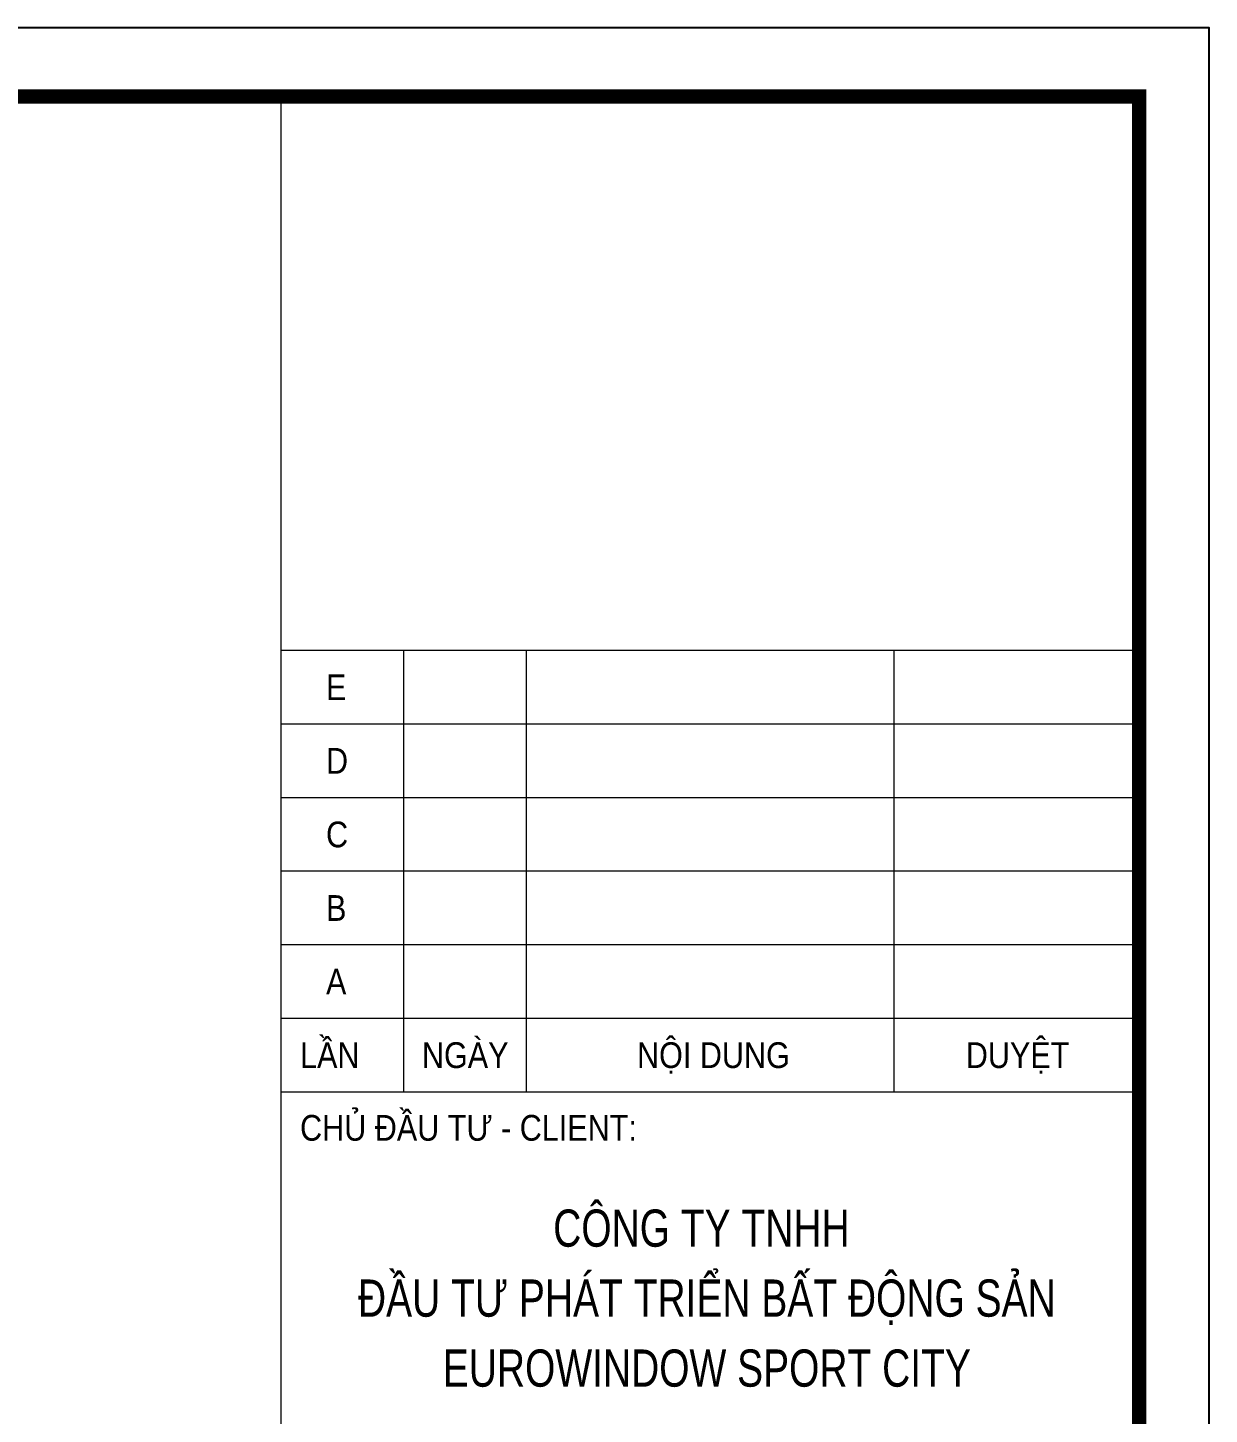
# Model space of a CAD drawing. Header units: millimetres. Extents: x -121190 to 167528, y -50070 to 22631.
# Drawn here: x 99090 to 107534, y 9086 to 18992 of the extents above; entities that cross this region are included whole.
import ezdxf
from ezdxf.enums import TextEntityAlignment as Align

# ---------------------------------------------------------------- set-up
doc = ezdxf.new("R2010")
doc.units = ezdxf.units.MM
doc.header["$MEASUREMENT"] = 0
doc.layers.get('DEFPOINTS').update_dxf_attribs({"color": 87})
for name, color, linetype, lineweight in [('KHUNGTEN', 7, 'Continuous', 20), ('Xref khung ten  A3 TKCS$0$A-KY HIEU', 34, 'Continuous', 20), ('Xref khung ten  A3 TKCS$0$A-TEXT', 9, 'Continuous', 18)]:
    doc.layers.add(name, color=color, linetype=linetype, lineweight=lineweight)
doc.styles.add('Xref khung ten  A3 TKCS$0$ARIAL', font='arial.ttf')

# ---------------------------------------------------------------- blocks, each defined once
blk = doc.blocks.new('Xref khung ten  A3 TKCS')
at = {"layer": 'DEFPOINTS', "color": 125}
blk.add_lwpolyline([(-57730.367, -13938.757), (-57310.367, -13938.757), (-57310.367, -13641.757), (-57730.367, -13641.757)], close=True, dxfattribs=at)
at = {"layer": 'Xref khung ten  A3 TKCS$0$A-KY HIEU', "color": 0}
for p, q in [((-57376.705, -13646.66), (-57376.705, -13933.853)), ((-57376.705, -13686.227), (-57315.382, -13686.227)), ((-57367.944, -13686.227), (-57367.944, -13717.765)), ((-57359.184, -13686.227), (-57359.184, -13717.765)), ((-57332.903, -13686.227), (-57332.903, -13717.765)), ((-57376.705, -13691.484), (-57315.382, -13691.484)), ((-57376.705, -13696.74), (-57315.382, -13696.74)), ((-57376.705, -13701.996), (-57315.382, -13701.996)), ((-57376.705, -13707.252), (-57315.382, -13707.252)), ((-57376.705, -13712.508), (-57315.382, -13712.508)), ((-57376.705, -13717.765), (-57315.382, -13717.765))]:
    blk.add_line(p, q, dxfattribs=at)
at = {"layer": 'Xref khung ten  A3 TKCS$0$A-KY HIEU', "color": 0, "const_width": 1.022}
blk.add_lwpolyline([(-57716.022, -13933.853), (-57716.022, -13646.66), (-57315.382, -13646.66), (-57315.382, -13933.853)], close=True, dxfattribs=at)
at = {"layer": 'Xref khung ten  A3 TKCS$0$A-TEXT', "style": 'Xref khung ten  A3 TKCS$0$ARIAL', "width": 0.85}
for s, height, p in [('E', 1.84, (-57373.487, -13689.795)), ('D', 1.84, (-57373.487, -13695.051)), ('C', 1.84, (-57373.487, -13700.308)), ('B', 1.84, (-57373.487, -13705.564)), ('A', 1.84, (-57373.487, -13710.82)), ('LẦN', 1.8397, (-57375.343, -13716.076)), ('NGÀY', 1.8397, (-57366.633, -13716.076)), ('NỘI DUNG', 1.8397, (-57351.263, -13716.076)), ('DUYỆT', 1.8397, (-57327.766, -13716.076)), ('CHỦ ĐẦU TƯ - CLIENT:', 1.83967, (-57375.343, -13721.269))]:
    blk.add_text(s, height=height, dxfattribs=at).set_placement(p)
at = {"layer": 'Xref khung ten  A3 TKCS$0$A-TEXT', "style": 'Xref khung ten  A3 TKCS$0$ARIAL', "width": 0.75}
for s, p in [('CÔNG TY TNHH ', (-57346.273, -13728.84)), ('ĐẦU TƯ PHÁT TRIỂN BẤT ĐỘNG SẢN', (-57346.273, -13733.84)), ('EUROWINDOW SPORT CITY', (-57346.273, -13738.84))]:
    blk.add_text(s, height=2.6573, dxfattribs=at).set_placement(p, align=Align.CENTER)

msp = doc.modelspace()

# ---------------------------------------------------------------- block references
at = {"layer": 'KHUNGTEN', "xscale": 100, "yscale": 100, "zscale": 100}
msp.add_blockref('Xref khung ten  A3 TKCS', (5838570.8, 1383167.5), dxfattribs=at)

doc.saveas('drawing.dxf')
